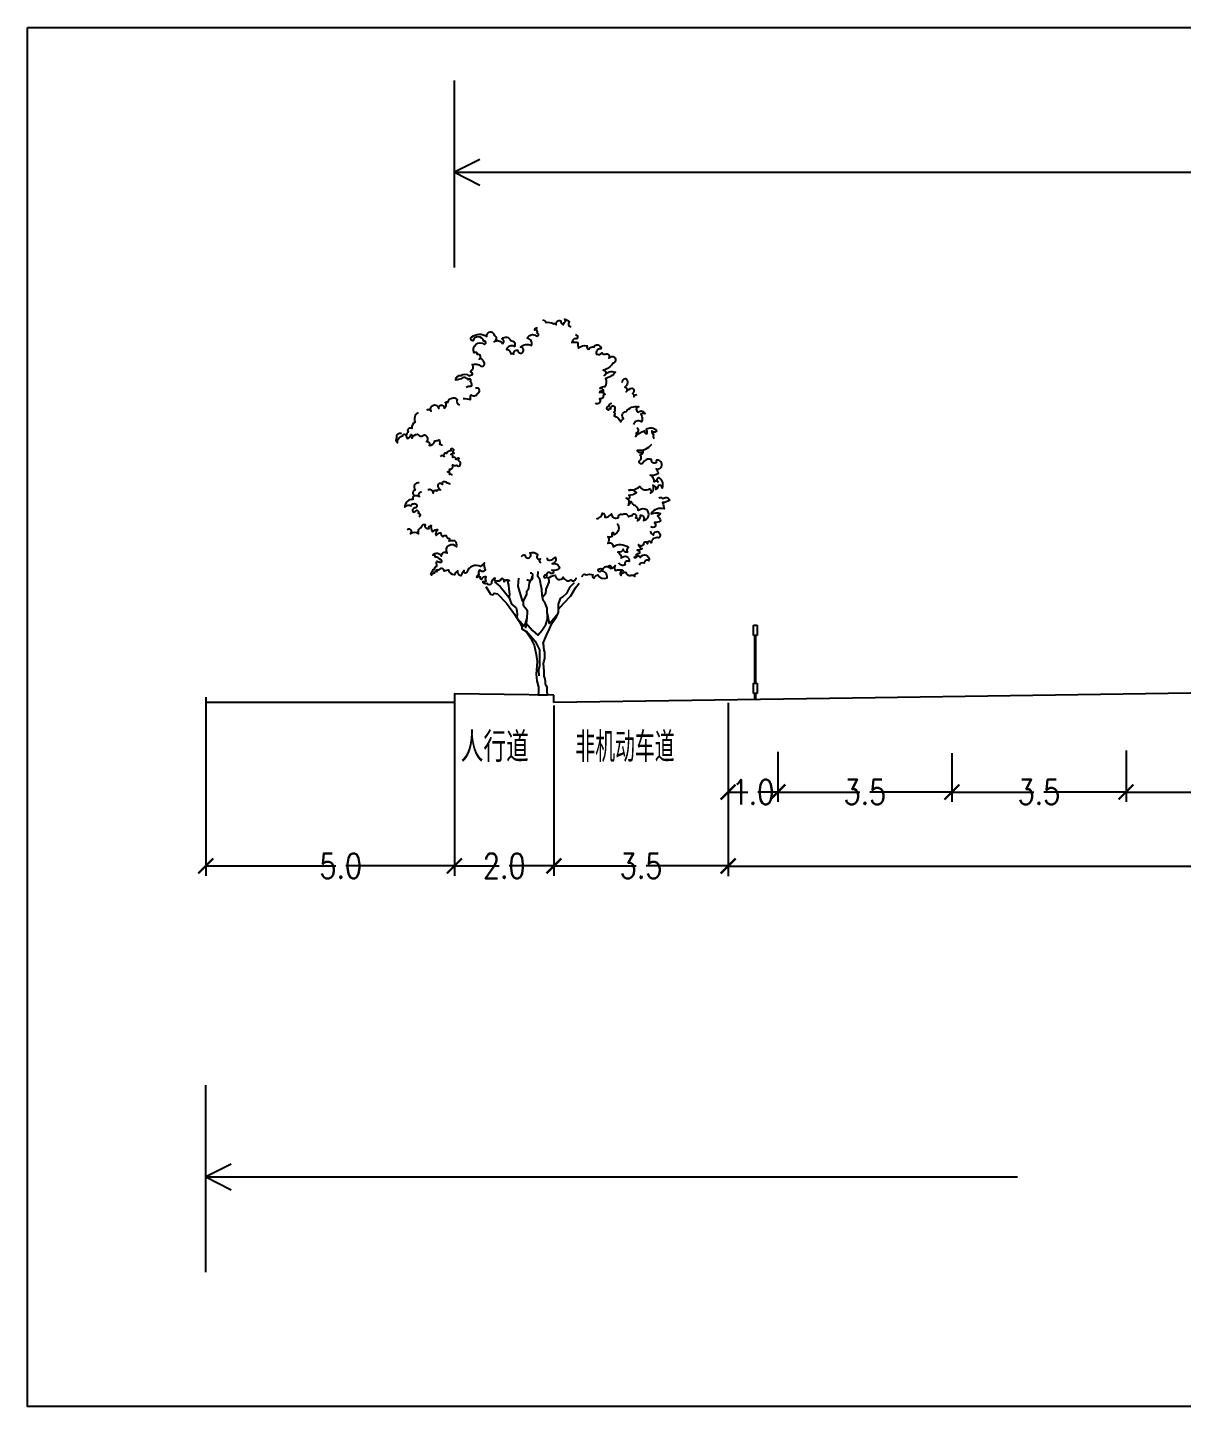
# Model space of a CAD drawing. Extents: x 10519 to 17598, y -625 to 2857.
# Drawn here: x 10518.8 to 10542, y 685.12 to 712.84 of the extents above; entities that cross this region are included whole.
import ezdxf

# ---------------------------------------------------------------- set-up
doc = ezdxf.new("R2010")
doc.units = 0
doc.header["$MEASUREMENT"] = 0
doc.linetypes.add('ACAD_ISO04W100', pattern=[30.5, 24, -3, 0.5, -3])
doc.layers.get('0').update_dxf_attribs({"linetype": 'CONTINUOUS'})
doc.layers.get('DEFPOINTS').update_dxf_attribs({"linetype": 'CONTINUOUS'})
doc.layers.add('DIM_COOR', color=3, linetype='CONTINUOUS')
doc.layers.add('ZDH', color=1, linetype='CONTINUOUS')
doc.styles.get("Standard").update_dxf_attribs({"font": 'txt8.shx', "width": 0.8, "bigfont": 'hz.shx'})
doc.dimstyles.get("Standard").update_dxf_attribs({"dimtxt": 10, "dimasz": 3, "dimexe": 0.18, "dimexo": 0.0625, "dimgap": 2, "dimtad": 0, "dimdec": 1, "dimzin": 0, "dimdsep": 46, "dimtxsty": 'Standard', "dimblk": 'ARCHTICK', "dimcen": 0.09, "dimadec": 0, "dimazin": 0, "dimtfac": 1, "dimtdec": 1, "dimtofl": 0, "dimtmove": 0, "dimatfit": 3, "dimldrblk": 'ARCHTICK', "dimfxl": 1, "dimtolj": 1, "dimtzin": 0, "dimarcsym": 0})

# ---------------------------------------------------------------- blocks, each defined once
blk = doc.blocks.new('_ARCHTICK')
at = {"color": 0, "linetype": 'ByBlock', "const_width": 0.15}
blk.add_lwpolyline([(-0.5, -0.5), (0.5, 0.5)], dxfattribs=at)
blk = doc.blocks.new('*D62')
at = {"color": 3, "lineweight": -2}
for p, q in [((10527.385, 699.409), (10527.385, 695.786)), ((10529.385, 699.205), (10529.385, 695.786))]:
    blk.add_line(p, q, dxfattribs=at)
at = {"color": 0, "lineweight": -2}
for p, q in [((10527.385, 695.986), (10528.284, 695.986)), ((10529.385, 695.986), (10528.485, 695.986))]:
    blk.add_line(p, q, dxfattribs=at)
at = {"layer": 'DEFPOINTS', "color": 0}
for p in [(10527.385, 699.472), (10529.385, 699.268), (10527.385, 695.986)]:
    blk.add_point(p, dxfattribs=at)
at = {"color": 0, "lineweight": -2, "xscale": 0.3, "yscale": 0.3, "zscale": 0.3, "rotation": 180}
blk.add_blockref('_ARCHTICK', (10527.385, 695.986), dxfattribs=at)
at = {"color": 0, "lineweight": -2, "xscale": 0.3, "yscale": 0.3, "zscale": 0.3}
blk.add_blockref('_ARCHTICK', (10529.385, 695.986), dxfattribs=at)
at = {"color": 3, "insert": (10528.385, 695.986), "char_height": 0.5, "attachment_point": 5}
blk.add_mtext('\\A1;2.0', dxfattribs=at)
blk = doc.blocks.new('*D63')
at = {"color": 3, "lineweight": -2}
for p, q in [((10533.884, 698.281), (10533.884, 697.271)), ((10537.384, 698.251), (10537.384, 697.271))]:
    blk.add_line(p, q, dxfattribs=at)
at = {"color": 0, "lineweight": -2}
for p, q in [((10533.884, 697.471), (10535.533, 697.471)), ((10537.384, 697.471), (10535.734, 697.471))]:
    blk.add_line(p, q, dxfattribs=at)
at = {"layer": 'DEFPOINTS', "color": 0}
for p in [(10533.884, 698.344), (10537.384, 698.314), (10537.384, 697.471)]:
    blk.add_point(p, dxfattribs=at)
at = {"color": 0, "lineweight": -2, "xscale": 0.3, "yscale": 0.3, "zscale": 0.3, "rotation": 180}
blk.add_blockref('_ARCHTICK', (10533.884, 697.471), dxfattribs=at)
at = {"color": 0, "lineweight": -2, "xscale": 0.3, "yscale": 0.3, "zscale": 0.3}
blk.add_blockref('_ARCHTICK', (10537.384, 697.471), dxfattribs=at)
at = {"color": 3, "insert": (10535.634, 697.471), "char_height": 0.5, "attachment_point": 5}
blk.add_mtext('\\A1;3.5', dxfattribs=at)
blk = doc.blocks.new('*D64')
at = {"color": 3, "lineweight": -2}
for p, q in [((10532.885, 699.265), (10532.885, 695.786)), ((10529.385, 699.213), (10529.385, 695.786))]:
    blk.add_line(p, q, dxfattribs=at)
at = {"color": 0, "lineweight": -2}
for p, q in [((10529.385, 695.986), (10531.034, 695.986)), ((10532.885, 695.986), (10531.235, 695.986))]:
    blk.add_line(p, q, dxfattribs=at)
at = {"layer": 'DEFPOINTS', "color": 0}
for p in [(10529.385, 699.275), (10532.885, 699.328), (10529.385, 695.986)]:
    blk.add_point(p, dxfattribs=at)
at = {"color": 0, "lineweight": -2, "xscale": 0.3, "yscale": 0.3, "zscale": 0.3, "rotation": 180}
blk.add_blockref('_ARCHTICK', (10529.385, 695.986), dxfattribs=at)
at = {"color": 0, "lineweight": -2, "xscale": 0.3, "yscale": 0.3, "zscale": 0.3}
blk.add_blockref('_ARCHTICK', (10532.885, 695.986), dxfattribs=at)
at = {"color": 3, "insert": (10531.135, 695.986), "char_height": 0.5, "attachment_point": 5}
blk.add_mtext('\\A1;3.5', dxfattribs=at)
blk = doc.blocks.new('*D65')
at = {"color": 3, "lineweight": -2}
for p, q in [((10540.884, 698.305), (10540.884, 697.271)), ((10544.385, 698.281), (10544.385, 697.271))]:
    blk.add_line(p, q, dxfattribs=at)
at = {"color": 0, "lineweight": -2}
for p, q in [((10540.884, 697.471), (10542.534, 697.471)), ((10544.385, 697.471), (10542.735, 697.471))]:
    blk.add_line(p, q, dxfattribs=at)
at = {"layer": 'DEFPOINTS', "color": 0}
for p in [(10540.884, 698.367), (10544.385, 698.344), (10544.385, 697.471)]:
    blk.add_point(p, dxfattribs=at)
at = {"color": 0, "lineweight": -2, "xscale": 0.3, "yscale": 0.3, "zscale": 0.3, "rotation": 180}
blk.add_blockref('_ARCHTICK', (10540.884, 697.471), dxfattribs=at)
at = {"color": 0, "lineweight": -2, "xscale": 0.3, "yscale": 0.3, "zscale": 0.3}
blk.add_blockref('_ARCHTICK', (10544.385, 697.471), dxfattribs=at)
at = {"color": 3, "insert": (10542.634, 697.471), "char_height": 0.5, "attachment_point": 5}
blk.add_mtext('\\A1;3.5', dxfattribs=at)
blk = doc.blocks.new('*D66')
at = {"color": 3, "lineweight": -2}
for p, q in [((10537.384, 698.251), (10537.384, 697.271)), ((10540.884, 698.281), (10540.884, 697.271))]:
    blk.add_line(p, q, dxfattribs=at)
at = {"color": 0, "lineweight": -2}
for p, q in [((10537.384, 697.471), (10539.033, 697.471)), ((10540.884, 697.471), (10539.234, 697.471))]:
    blk.add_line(p, q, dxfattribs=at)
at = {"layer": 'DEFPOINTS', "color": 0}
for p in [(10537.384, 698.314), (10540.884, 698.344), (10540.884, 697.471)]:
    blk.add_point(p, dxfattribs=at)
at = {"color": 0, "lineweight": -2, "xscale": 0.3, "yscale": 0.3, "zscale": 0.3, "rotation": 180}
blk.add_blockref('_ARCHTICK', (10537.384, 697.471), dxfattribs=at)
at = {"color": 0, "lineweight": -2, "xscale": 0.3, "yscale": 0.3, "zscale": 0.3}
blk.add_blockref('_ARCHTICK', (10540.884, 697.471), dxfattribs=at)
at = {"color": 3, "insert": (10539.134, 697.471), "char_height": 0.5, "attachment_point": 5}
blk.add_mtext('\\A1;3.5', dxfattribs=at)
blk = doc.blocks.new('A$C146029A1')
at = {"layer": 'ZDH', "color": 94}
for points in [[(1.276, 3.766, 0.305001), (1.243, 3.741, 0.158319), (1.163, 3.728, 0.506463), (1.139, 3.718, 0.606264), (1.094, 3.758, -0.29326), (1.072, 3.719, -0.688173), (1.067, 3.737, -0.77864), (1.056, 3.773, 0.200322), (1.006, 3.746, -0.808942), (0.988, 3.7, 0.398466)], [(0.947, 3.62, 0.590957), (0.931, 3.577, -0.507427), (0.981, 3.538, 0.211792), (0.922, 3.538, -0.130874), (0.914, 3.481, 0.288211), (0.83, 3.506, -0.512432), (0.811, 3.474, 0.410785), (0.759, 3.493, 0.646238), (0.702, 3.504, 0.478077), (0.692, 3.476, -0.56821), (0.734, 3.421, -0.289507), (0.678, 3.436, -0.529716), (0.637, 3.427, 0.556037), (0.609, 3.381, 0.421693), (0.553, 3.391, 0.598314), (0.574, 3.327, 0.221406), (0.666, 3.263, 0.745187), (0.656, 3.208, 0.338336), (0.545, 3.242, 0.193645), (0.645, 3.179, 0.255819), (0.652, 3.095, -0.202164), (0.7, 3.079, 0.613529), (0.669, 3.045, -0.614808), (0.703, 3.038, 0.409088), (0.647, 3.016, -0.780635), (0.666, 3.005, 0.520337), (0.703, 2.973, 0.849531), (0.745, 2.929, 1.681155)], [(2.043, 3.089, 0.265402), (1.995, 3.099, -0.47234), (2.004, 3.147, -1.359918), (2.026, 3.165, -0.499355), (2.093, 3.174, -0.074873), (2.149, 3.16, 0.44511), (2.096, 3.209, 0.370657), (2.018, 3.205, -0.000002), (1.981, 3.217, -0.543015), (1.998, 3.242, 0.345298), (1.976, 3.272, -0.278322), (1.984, 3.318, 0.278865), (1.898, 3.302, -1.000141), (1.878, 3.355, -0.713289), (1.915, 3.372, -0.932806), (1.93, 3.419, -0.617803), (1.965, 3.436, 0.799083), (1.861, 3.521, -1.091803), (1.868, 3.552, -0.813247), (1.976, 3.555, 0.759216), (1.988, 3.595, 0.322729), (1.837, 3.601, 1.063796), (1.762, 3.61, 0.640254), (1.763, 3.547, 0.451434), (1.678, 3.529, -0.695789), (1.687, 3.576, 0.56977), (1.596, 3.558, 0.595413), (1.559, 3.5, -0.483393), (1.638, 3.469, 0.396), (1.596, 3.427, 0.333157), (1.566, 3.423, 0.596875), (1.527, 3.461, -2.485316), (1.5, 3.492, 0.329809), (1.389, 3.51, -0.512632), (1.431, 3.582, 0.48414), (1.34, 3.607, -1.380789), (1.331, 3.633, -0.790253), (1.353, 3.665, 0.91904), (1.328, 3.682, -1.201096)], [(0.475, 3.136, 0.339076), (0.444, 3.179, 0.555033), (0.449, 3.092, 0.56418), (0.435, 3.045, 0.166244), (0.376, 3.081, 0.631998), (0.373, 3.028, 0.373246), (0.361, 2.993, 0.199415), (0.33, 3.016, -2.128433)], [(2.073, 2.975, 0.129085), (2, 2.965, 0.153649), (1.997, 3.012, -0.172844), (1.943, 3.006, 0.24242), (1.919, 3.033, -0.867375), (1.949, 3.078, -4.014634)], [(0.585, 2.926, -0.527476), (0.61, 2.895, -1.371362), (0.611, 2.863, 0.599758), (0.589, 2.874, 1.751744), (0.554, 2.868, 0.521675), (0.562, 2.84, 0.482458), (0.558, 2.802, 0.272076), (0.493, 2.741, 0.162269), (0.462, 2.773, 0.672629), (0.438, 2.845, 0.295571), (0.31, 2.894, -0.846999), (0.313, 2.84, 0.605856), (0.25, 2.822, -0.299905), (0.288, 2.819, 0.265742), (0.283, 2.741, -0.563605), (0.362, 2.714, -0.951129)], [(2.441, 2.859, 0.543794), (2.397, 2.848, 1.209884), (2.318, 2.875, 1.322896), (2.267, 2.879, -0.541205), (2.256, 2.938, 0.299501), (2.228, 2.938, 0.612972), (2.134, 2.967, -0.400192), (2.112, 2.91, -0.601374)], [(2.528, 2.835, -0.406886), (2.557, 2.74, -0.345169), (2.59, 2.675, -0.789569), (2.629, 2.638, -0.420211), (2.636, 2.574, -0.31979), (2.6, 2.615, 0.414416), (2.59, 2.579, 0.259643), (2.532, 2.618, -0.477578), (2.464, 2.613, 0.528271), (2.442, 2.543, 0.679587), (2.418, 2.503, -0.357056), (2.36, 2.552, -0.118587), (2.317, 2.56, 0.331188), (2.314, 2.517, 0.493577), (2.285, 2.5, -1.282228)], [(0.328, 2.683, 0.640786), (0.337, 2.627, 0.207083), (0.344, 2.595, 0.150335), (0.253, 2.651, -0.368139), (0.229, 2.622, -0.258155), (0.235, 2.665, 0.453982), (0.13, 2.653, 0.695057), (0.177, 2.653, -0.34999), (0.16, 2.614, -0.347124), (0.155, 2.576, -0.402012)], [(0.735, 1.767, -0.325791), (0.675, 1.824, 0.515605), (0.652, 1.783, -0.279738), (0.585, 1.819, -0.62119), (0.513, 1.782, 0.719432), (0.479, 1.81, 0.571612), (0.414, 1.786, 0.272149), (0.377, 1.799, 1.434557), (0.343, 1.778, 0.677202), (0.324, 1.747, -0.375472), (0.294, 1.804, 0.653927), (0.262, 1.751, -0.641379), (0.229, 1.857, -0.304012), (0.311, 1.852, -0.282031), (0.361, 1.905, 0.008167), (0.39, 1.942, 0.250758), (0.416, 1.905, -0.538583), (0.435, 1.976, -1.316316), (0.41, 2.005, -0.141358), (0.333, 2.032, -0.252822), (0.411, 2.057, -0.20506), (0.3, 2.092, -0.448866), (0.202, 2.07, 0.486299), (0.192, 2.026, -0.437064), (0.168, 2.105, 0.440104), (0.138, 2.063, -0.29131), (0.109, 2.109, 0.436043), (0.075, 2.075, -0.389386), (0.104, 2.18, -0.815654), (0.115, 2.138, -0.477842), (0.156, 2.14, -0.344764), (0.194, 2.206, -0.188395), (0.113, 2.225, -0.090084), (0.136, 2.269, -1.137022), (0.121, 2.358, -0.908358), (0.13, 2.335, 0.754859), (0.181, 2.364, -0.405197), (0.272, 2.322, 0.740032), (0.302, 2.351, -0.459727), (0.296, 2.412, -0.533529), (0.266, 2.447, 0.742946), (0.324, 2.458, -0.289701), (0.18, 2.519, 0.523483)], [(2.693, 2.62, -0.701971), (2.743, 2.58, -0.424856), (2.736, 2.532, 0.079937), (2.727, 2.569, 0.274987), (2.681, 2.601, 0.992027), (2.648, 2.605, -0.885129)], [(2.183, 2.202, -0.433632), (2.213, 2.213, -0.721914), (2.231, 2.238, -0.566611), (2.211, 2.265, -0.564064), (2.181, 2.311, -0.261676), (2.139, 2.308, -0.779527), (2.105, 2.309, -0.474621), (2.116, 2.347, 0.450099), (2.114, 2.374, -0.38184), (2.146, 2.364, -0.608058), (2.18, 2.382, -0.581353), (2.197, 2.413, 0.260094), (2.165, 2.426, 0.446682), (2.17, 2.46, -0.271596), (2.193, 2.472, -0.530179), (2.195, 2.45, -0.33952), (2.242, 2.425, -0.841017), (2.265, 2.395, -0.362325), (2.306, 2.395, -2.759952)], [(2.43, 2.061, 0.526024), (2.375, 2.025, 0.746219), (2.337, 2.048, 0.54368), (2.304, 2.059, 0.369805), (2.325, 2.108, 0.798879), (2.283, 2.111, 1.039316), (2.239, 2.128, 0.382432), (2.208, 2.113, -4.396999)], [(2.516, 2.128, -0.706019), (2.558, 2.057, -0.583806), (2.567, 2.001, -0.331907), (2.58, 1.961, -0.481208), (2.66, 1.885, 0.381724), (2.599, 1.899, 0.30479), (2.573, 1.919, 0.317963), (2.539, 1.907, 0.260449), (2.552, 1.879, -0.625071), (2.578, 1.833, -0.069399), (2.537, 1.853, 0.490958), (2.526, 1.825, 0.923818), (2.52, 1.789, 7.656865)], [(0.109, 1.979, 0.359592), (0.067, 1.968, 0.612734), (0, 1.953, 0.135742), (0.071, 1.93, 0.05733), (0.056, 1.867, -0.357844), (0.185, 1.817, 0.191822), (0.093, 1.82, 0.17638), (0.123, 1.796, 0.170415), (0.09, 1.746, 0.14451), (0.153, 1.729, 0.453996), (0.146, 1.689, 0.35495), (0.19, 1.69, -6.203741)], [(2.567, 2.001, 0.136142), (2.514, 1.992, 0.536828), (2.494, 2.042, 1.052117)], [(0.528, 1.722, 0.533713), (0.558, 1.608, -0.565991), (0.576, 1.627, -0.323309), (0.576, 1.59, 0.288775), (0.619, 1.588, 0.309273), (0.622, 1.521, 0.683999), (0.568, 1.487, 0.326754), (0.412, 1.48, -0.538176), (0.422, 1.433, 0.493737), (0.466, 1.462, 0.357521), (0.52, 1.431, 0.290225), (0.485, 1.372, 0.806528), (0.406, 1.339, -0.720602), (0.448, 1.305, 0.432486), (0.51, 1.325)], [(2.157, 1.546, -0.126913), (2.215, 1.542, 0.155318), (2.207, 1.566, 0.414171), (2.242, 1.595, -0.293534), (2.28, 1.585, 0.100206), (2.3, 1.625, -0.348274), (2.345, 1.599, 0.377932), (2.328, 1.657, -0.184684), (2.38, 1.638, 0.202256), (2.394, 1.698, -0.594972), (2.421, 1.668, 0.694277), (2.452, 1.706, -0.476155), (2.499, 1.677, -0.426495), (2.525, 1.615, -0.354097), (2.604, 1.618, -1.03166), (2.637, 1.657, -3.1794)], [(0.196, 1.643, -0.128622), (0.162, 1.603, 1.785801), (0.111, 1.576, -0.475754), (0.185, 1.525, -1.117928), (0.221, 1.516, -0.905859), (0.263, 1.51, 0.612945), (0.312, 1.508, -0.379829), (0.274, 1.47, 0.183681), (0.327, 1.451, 0.915977), (0.312, 1.416, -0.141009), (0.336, 1.41, 0.83447), (0.354, 1.376, 0.662202), (0.295, 1.379, 0.878794), (0.207, 1.346, -0.560457), (0.256, 1.323, -0.371289), (0.307, 1.302, 5.742865)], [(1.604, 1.139, -0.496488), (1.664, 1.135, -0.486936), (1.686, 1.168, 0.397382), (1.756, 1.144, 0.249151), (1.753, 1.17, -0.412305), (1.791, 1.117, 0.625944), (1.835, 1.119, 0.520922), (1.877, 1.136, -0.072729), (1.845, 1.142, 0.195436), (1.845, 1.186, -0.339939), (1.891, 1.158, 0.489339), (1.901, 1.18, -0.379674), (1.935, 1.176, 0.506942), (1.913, 1.207, 0.227854), (1.908, 1.254, -0.475937), (1.85, 1.256, 0.149363), (1.861, 1.324, 0.06507), (1.899, 1.287, -0.485467), (2.037, 1.231, 1.185849), (2.064, 1.247, -0.120955), (2.099, 1.193, 0.383299), (2.128, 1.246, -0.190755), (2.162, 1.205, 0.33975), (2.218, 1.25, -0.172292), (2.265, 1.241, -0.681301), (2.31, 1.26, 0.374339), (2.337, 1.255, -0.354275), (2.339, 1.235, -0.882488), (2.362, 1.221, -0.294331), (2.392, 1.202, 0.603132), (2.38, 1.241, 0.649432), (2.359, 1.261, 0.487956), (2.339, 1.293, 0.087648), (2.34, 1.342, -0.128892), (2.297, 1.333, -0.965732), (2.31, 1.358, -0.294144), (2.352, 1.383, -0.546857), (2.381, 1.402, 0.527971), (2.292, 1.393, 0.686406), (2.236, 1.423, 0.972587), (2.141, 1.485, -0.287838), (2.157, 1.546, 3.370194)], [(1.488, 1.389, 0.315833), (1.453, 1.403, -1.573028), (1.405, 1.424, 0.333458), (1.324, 1.406, -0.969491), (1.297, 1.364, -0.754779), (1.293, 1.326, -0.158014)], [(0.879, 1.185, 0.591735), (0.838, 1.205, 0.132441), (0.769, 1.205, -0.4983), (0.763, 1.171, 0.156802), (0.722, 1.203, -0.342151), (0.629, 1.174, -0.454477), (0.687, 1.244, 1.167042), (0.715, 1.262, 0.180895), (0.67, 1.263, 0.563134), (0.604, 1.276, 1.162272), (0.597, 1.298, 0.237532), (0.593, 1.269, -0.273954), (0.548, 1.297, -0.36361), (0.542, 1.248, 0.256479), (0.466, 1.245, -0.738611), (0.488, 1.198, 0.448843), (0.438, 1.229, -0.46923), (0.39, 1.2, 0.308702), (0.35, 1.188, 0.678723), (0.316, 1.218, -0.027837)], [(1.23, 1.376, -0.545191), (1.201, 1.351, -0.167656), (1.151, 1.381, 0.565605), (1.18, 1.315, 0.41653), (1.104, 1.275, 0.355954), (1.182, 1.253, 1.49895), (1.201, 1.224, -0.802888), (1.235, 1.194, -1.146961), (1.258, 1.174, 0.385107), (1.219, 1.171, 0.093895), (1.149, 1.202, -0.846048), (1.069, 1.181, -0.484839), (0.991, 1.153, -0.663772), (0.939, 1.173, 0.972356)], [(1.434, 1.159, -0.565308), (1.375, 1.174, 1.043178), (1.376, 1.19, -0.723769), (1.401, 1.22, 3.22495)]]:
    blk.add_lwpolyline(points, format="xyb", dxfattribs=at)
for points in [[(1.117, 0.86), (1.062, 0.92), (0.993, 0.993), (0.944, 1.074), (0.908, 1.121)], [(1.847, 1.086), (1.801, 1.01), (1.777, 1.003), (1.762, 1.02), (1.73, 1.014), (1.64, 0.921), (1.558, 0.808), (1.512, 0.734), (1.484, 0.682), (1.484, 0.662), (1.443, 0.636), (1.397, 0.571), (1.36, 0.497), (1.342, 0.403), (1.332, 0.335), (1.342, 0.206), (1.335, 0.138), (1.319, 0.077), (1.319, 0.029), (1.321, 0), (1.228, 0), (1.231, 0.034), (1.231, 0.077), (1.24, 0.091), (1.246, 0.104), (1.246, 0.129), (1.251, 0.159), (1.262, 0.186), (1.262, 0.236), (1.267, 0.313), (1.263, 0.331), (1.255, 0.362), (1.253, 0.39), (1.253, 0.428), (1.26, 0.448), (1.263, 0.476), (1.263, 0.494), (1.271, 0.516), (1.253, 0.557), (1.233, 0.605), (1.206, 0.663), (1.183, 0.716), (1.138, 0.783), (1.125, 0.802), (1.117, 0.83), (1.117, 0.866), (1.117, 0.911), (1.098, 0.966), (1.072, 0.985), (1.03, 1.024), (0.998, 1.085), (0.956, 1.127)], [(1.216, 1.182), (1.215, 1.13), (1.243, 1.061), (1.248, 1.013), (1.281, 0.972)], [(1.444, 0.722), (1.377, 0.646), (1.324, 0.598), (1.285, 0.644), (1.245, 0.704), (1.226, 0.759), (1.231, 0.87), (1.251, 0.92), (1.27, 0.948), (1.279, 1), (1.285, 1.058), (1.293, 1.107), (1.299, 1.128), (1.303, 1.156), (1.324, 1.189), (1.321, 1.238)], [(1.457, 0.685), (1.431, 0.769), (1.429, 0.828), (1.429, 0.844), (1.467, 0.892), (1.469, 0.941), (1.434, 1.01), (1.434, 1.04), (1.413, 1.069), (1.408, 1.124), (1.381, 1.171)], [(1.759, 1.134), (1.703, 1.088), (1.614, 0.98), (1.604, 0.957), (1.59, 0.908), (1.543, 0.873), (1.536, 0.838), (1.531, 0.813), (1.536, 0.772), (1.477, 0.707), (1.457, 0.685)], [(1.519, 1.172), (1.525, 1.092), (1.482, 0.943), (1.468, 0.933)], [(1.613, 0.976), (1.607, 1.009), (1.613, 1.061), (1.616, 1.101), (1.629, 1.152)], [(1.231, 0.818), (1.209, 0.716), (1.181, 0.745), (1.121, 0.818)], [(1.444, 0.669), (1.431, 0.769)], [(1.443, 0.64), (1.397, 0.592), (1.35, 0.538), (1.308, 0.452), (1.306, 0.363), (1.306, 0.29), (1.316, 0.246), (1.313, 0.191)]]:
    blk.add_lwpolyline(points, dxfattribs=at)
blk.add_arc((1.772, 3.209), 0.156, 106.792, 106.792, dxfattribs=at)
blk = doc.blocks.new('*D68')
at = {"color": 3, "lineweight": -2}
for p, q in [((10532.885, 699.203), (10532.885, 695.782)), ((10561.885, 699.16), (10561.885, 695.782))]:
    blk.add_line(p, q, dxfattribs=at)
at = {"color": 0, "lineweight": -2}
for p, q in [((10532.885, 695.982), (10547.284, 695.982)), ((10561.885, 695.982), (10547.485, 695.982))]:
    blk.add_line(p, q, dxfattribs=at)
at = {"layer": 'DEFPOINTS', "color": 0}
for p in [(10532.885, 699.265), (10561.885, 699.223), (10561.885, 695.982)]:
    blk.add_point(p, dxfattribs=at)
at = {"color": 0, "lineweight": -2, "xscale": 0.3, "yscale": 0.3, "zscale": 0.3, "rotation": 180}
blk.add_blockref('_ARCHTICK', (10532.885, 695.982), dxfattribs=at)
at = {"color": 0, "lineweight": -2, "xscale": 0.3, "yscale": 0.3, "zscale": 0.3}
blk.add_blockref('_ARCHTICK', (10561.885, 695.982), dxfattribs=at)
at = {"color": 3, "insert": (10547.385, 695.982), "char_height": 0.5, "attachment_point": 5}
blk.add_mtext('\\A1;29.0', dxfattribs=at)
blk = doc.blocks.new('*D69')
at = {"color": 3, "lineweight": -2}
for p, q in [((10532.885, 697.873), (10532.885, 697.271)), ((10533.885, 697.873), (10533.885, 697.271))]:
    blk.add_line(p, q, dxfattribs=at)
at = {"color": 0, "lineweight": -2}
for p, q in [((10532.885, 697.471), (10533.284, 697.471)), ((10533.885, 697.471), (10533.485, 697.471))]:
    blk.add_line(p, q, dxfattribs=at)
at = {"layer": 'DEFPOINTS', "color": 0}
for p in [(10532.885, 697.935), (10533.885, 697.935), (10532.885, 697.471)]:
    blk.add_point(p, dxfattribs=at)
at = {"color": 0, "lineweight": -2, "xscale": 0.3, "yscale": 0.3, "zscale": 0.3, "rotation": 180}
blk.add_blockref('_ARCHTICK', (10532.885, 697.471), dxfattribs=at)
at = {"color": 0, "lineweight": -2, "xscale": 0.3, "yscale": 0.3, "zscale": 0.3}
blk.add_blockref('_ARCHTICK', (10533.885, 697.471), dxfattribs=at)
at = {"color": 3, "insert": (10533.385, 697.471), "char_height": 0.5, "attachment_point": 5}
blk.add_mtext('\\A1;1.0', dxfattribs=at)
blk = doc.blocks.new('*D61')
at = {"color": 3, "lineweight": -2}
for p, q in [((10522.385, 699.379), (10522.385, 695.786)), ((10527.385, 699.379), (10527.385, 695.786))]:
    blk.add_line(p, q, dxfattribs=at)
at = {"color": 0, "lineweight": -2}
for p, q in [((10522.385, 695.986), (10524.999, 695.986)), ((10527.385, 695.986), (10525.2, 695.986))]:
    blk.add_line(p, q, dxfattribs=at)
at = {"layer": 'DEFPOINTS', "color": 0}
for p in [(10522.385, 699.442), (10527.385, 699.442), (10522.385, 695.986)]:
    blk.add_point(p, dxfattribs=at)
at = {"color": 0, "lineweight": -2, "xscale": 0.3, "yscale": 0.3, "zscale": 0.3, "rotation": 180}
blk.add_blockref('_ARCHTICK', (10522.385, 695.986), dxfattribs=at)
at = {"color": 0, "lineweight": -2, "xscale": 0.3, "yscale": 0.3, "zscale": 0.3}
blk.add_blockref('_ARCHTICK', (10527.385, 695.986), dxfattribs=at)
at = {"color": 3, "insert": (10525.099, 695.986), "char_height": 0.5, "attachment_point": 5}
blk.add_mtext('\\A1;5.0', dxfattribs=at)

msp = doc.modelspace()

# ---------------------------------------------------------------- linework, layer by layer
at = {"color": 3, "linetype": 'ACAD_ISO04W100'}
for p, q in [((10533.422, 699.662), (10533.422, 700.618)), ((10533.442, 699.662), (10533.442, 700.618)), ((10533.423, 699.327), (10533.423, 699.453)), ((10533.443, 699.327), (10533.443, 699.453))]:
    msp.add_line(p, q, dxfattribs=at)
at = {"color": 1}
for p, q in [((10529.385, 699.418), (10527.385, 699.442)), ((10529.385, 699.268), (10529.385, 699.418)), ((10535.385, 699.358), (10529.385, 699.268)), ((10544.885, 699.5), (10535.385, 699.358))]:
    msp.add_line(p, q, dxfattribs=at)
at = {"color": 3, "linetype": 'ACAD_ISO04W100'}
for points in [[(10533.394, 700.827), (10533.469, 700.827), (10533.469, 700.618), (10533.394, 700.618)], [(10533.396, 699.662), (10533.471, 699.662), (10533.471, 699.453), (10533.396, 699.453)]]:
    msp.add_lwpolyline(points, close=True, dxfattribs=at)
at = {"color": 1}
msp.add_lwpolyline([(10529.385, 699.418), (10527.385, 699.442), (10527.385, 699.268), (10522.385, 699.268)], dxfattribs=at)
at = {"layer": 'DIM_COOR', "linetype": 'ByBlock'}
msp.add_lwpolyline([(10518.804, 712.837), (10575.228, 712.837), (10575.228, 685.122), (10518.804, 685.122)], close=True, dxfattribs=at)
for points in [[(10527.385, 708.012), (10527.385, 711.776)], [(10527.898, 710.188), (10527.385, 709.929), (10527.898, 709.67)], [(10527.385, 709.929), (10543.703, 709.929)], [(10522.385, 687.817), (10522.385, 691.581)], [(10522.898, 689.993), (10522.385, 689.734), (10522.898, 689.475)], [(10522.385, 689.734), (10538.703, 689.734)]]:
    msp.add_lwpolyline(points, dxfattribs=at)

# ---------------------------------------------------------------- block references
at = {"xscale": -2, "yscale": 2}
msp.add_blockref('A$C146029A1', (10531.709, 699.428), dxfattribs=at)

# ---------------------------------------------------------------- texts
at = {"color": 0}
for s, width, p in [('人行道', 0.8, (10527.51, 698.074)), ('非机动车道', 0.7, (10529.815, 698.074))]:
    msp.add_text(s, height=0.6, dxfattribs=dict(at, width=width)).set_placement(p)

# ---------------------------------------------------------------- dimensions: what is measured, and where the dimension line sits
at = {"color": 3}
for base, p1, p2, override, picture, middle, dimtype in [((10522.385, 695.986), (10527.385, 699.442), (10522.385, 699.442), {"dimtxt": 0.5, "dimasz": 0.3, "dimexe": 0.2, "dimgap": 0.1, "dimclre": 3, "dimclrt": 3}, '*D61', (10525.099, 695.986), 161), ((10527.385, 695.986), (10529.385, 699.268), (10527.385, 699.472), {"dimtxt": 0.5, "dimasz": 0.3, "dimexe": 0.2, "dimgap": 0.1, "dimtoh": 0, "dimclre": 3, "dimclrt": 3}, '*D62', (10528.385, 695.986), 160), ((10532.885, 697.471), (10533.885, 697.935), (10532.885, 697.935), {"dimtxt": 0.5, "dimasz": 0.3, "dimexe": 0.2, "dimgap": 0.1, "dimtoh": 0, "dimclre": 3, "dimclrt": 3}, '*D69', (10533.385, 697.471), 161)]:
    dim = msp.add_linear_dim(base=base, p1=p1, p2=p2, angle=180, dimstyle='Standard', override=override, dxfattribs=at)
    dim.commit()
    dim.dimension.update_dxf_attribs({"geometry": picture, "text_midpoint": middle, "dimtype": dimtype})
dim = msp.add_linear_dim(base=(10529.385, 695.986), p1=(10532.885, 699.328), p2=(10529.385, 699.275), angle=180, dimstyle='Standard', override={"dimtxt": 0.5, "dimasz": 0.3, "dimexe": 0.2, "dimgap": 0.1, "dimtoh": 0, "dimclre": 3, "dimclrt": 3}, dxfattribs=at)
dim.commit()
dim.dimension.update_dxf_attribs({"geometry": '*D64', "text_midpoint": (10531.135, 695.986)})
for base, p1, p2, picture, middle in [((10561.885, 695.982), (10532.885, 699.265), (10561.885, 699.223), '*D68', (10547.385, 695.982)), ((10537.384, 697.471), (10533.884, 698.344), (10537.384, 698.314), '*D63', (10535.634, 697.471)), ((10540.884, 697.471), (10537.384, 698.314), (10540.884, 698.344), '*D66', (10539.134, 697.471)), ((10544.385, 697.471), (10540.884, 698.367), (10544.385, 698.344), '*D65', (10542.634, 697.471))]:
    dim = msp.add_linear_dim(base=base, p1=p1, p2=p2, dimstyle='Standard', override={"dimtxt": 0.5, "dimasz": 0.3, "dimexe": 0.2, "dimgap": 0.1, "dimtoh": 0, "dimclre": 3, "dimclrt": 3}, dxfattribs=at)
    dim.commit()
    dim.dimension.update_dxf_attribs({"geometry": picture, "text_midpoint": middle})

doc.saveas('drawing.dxf')
